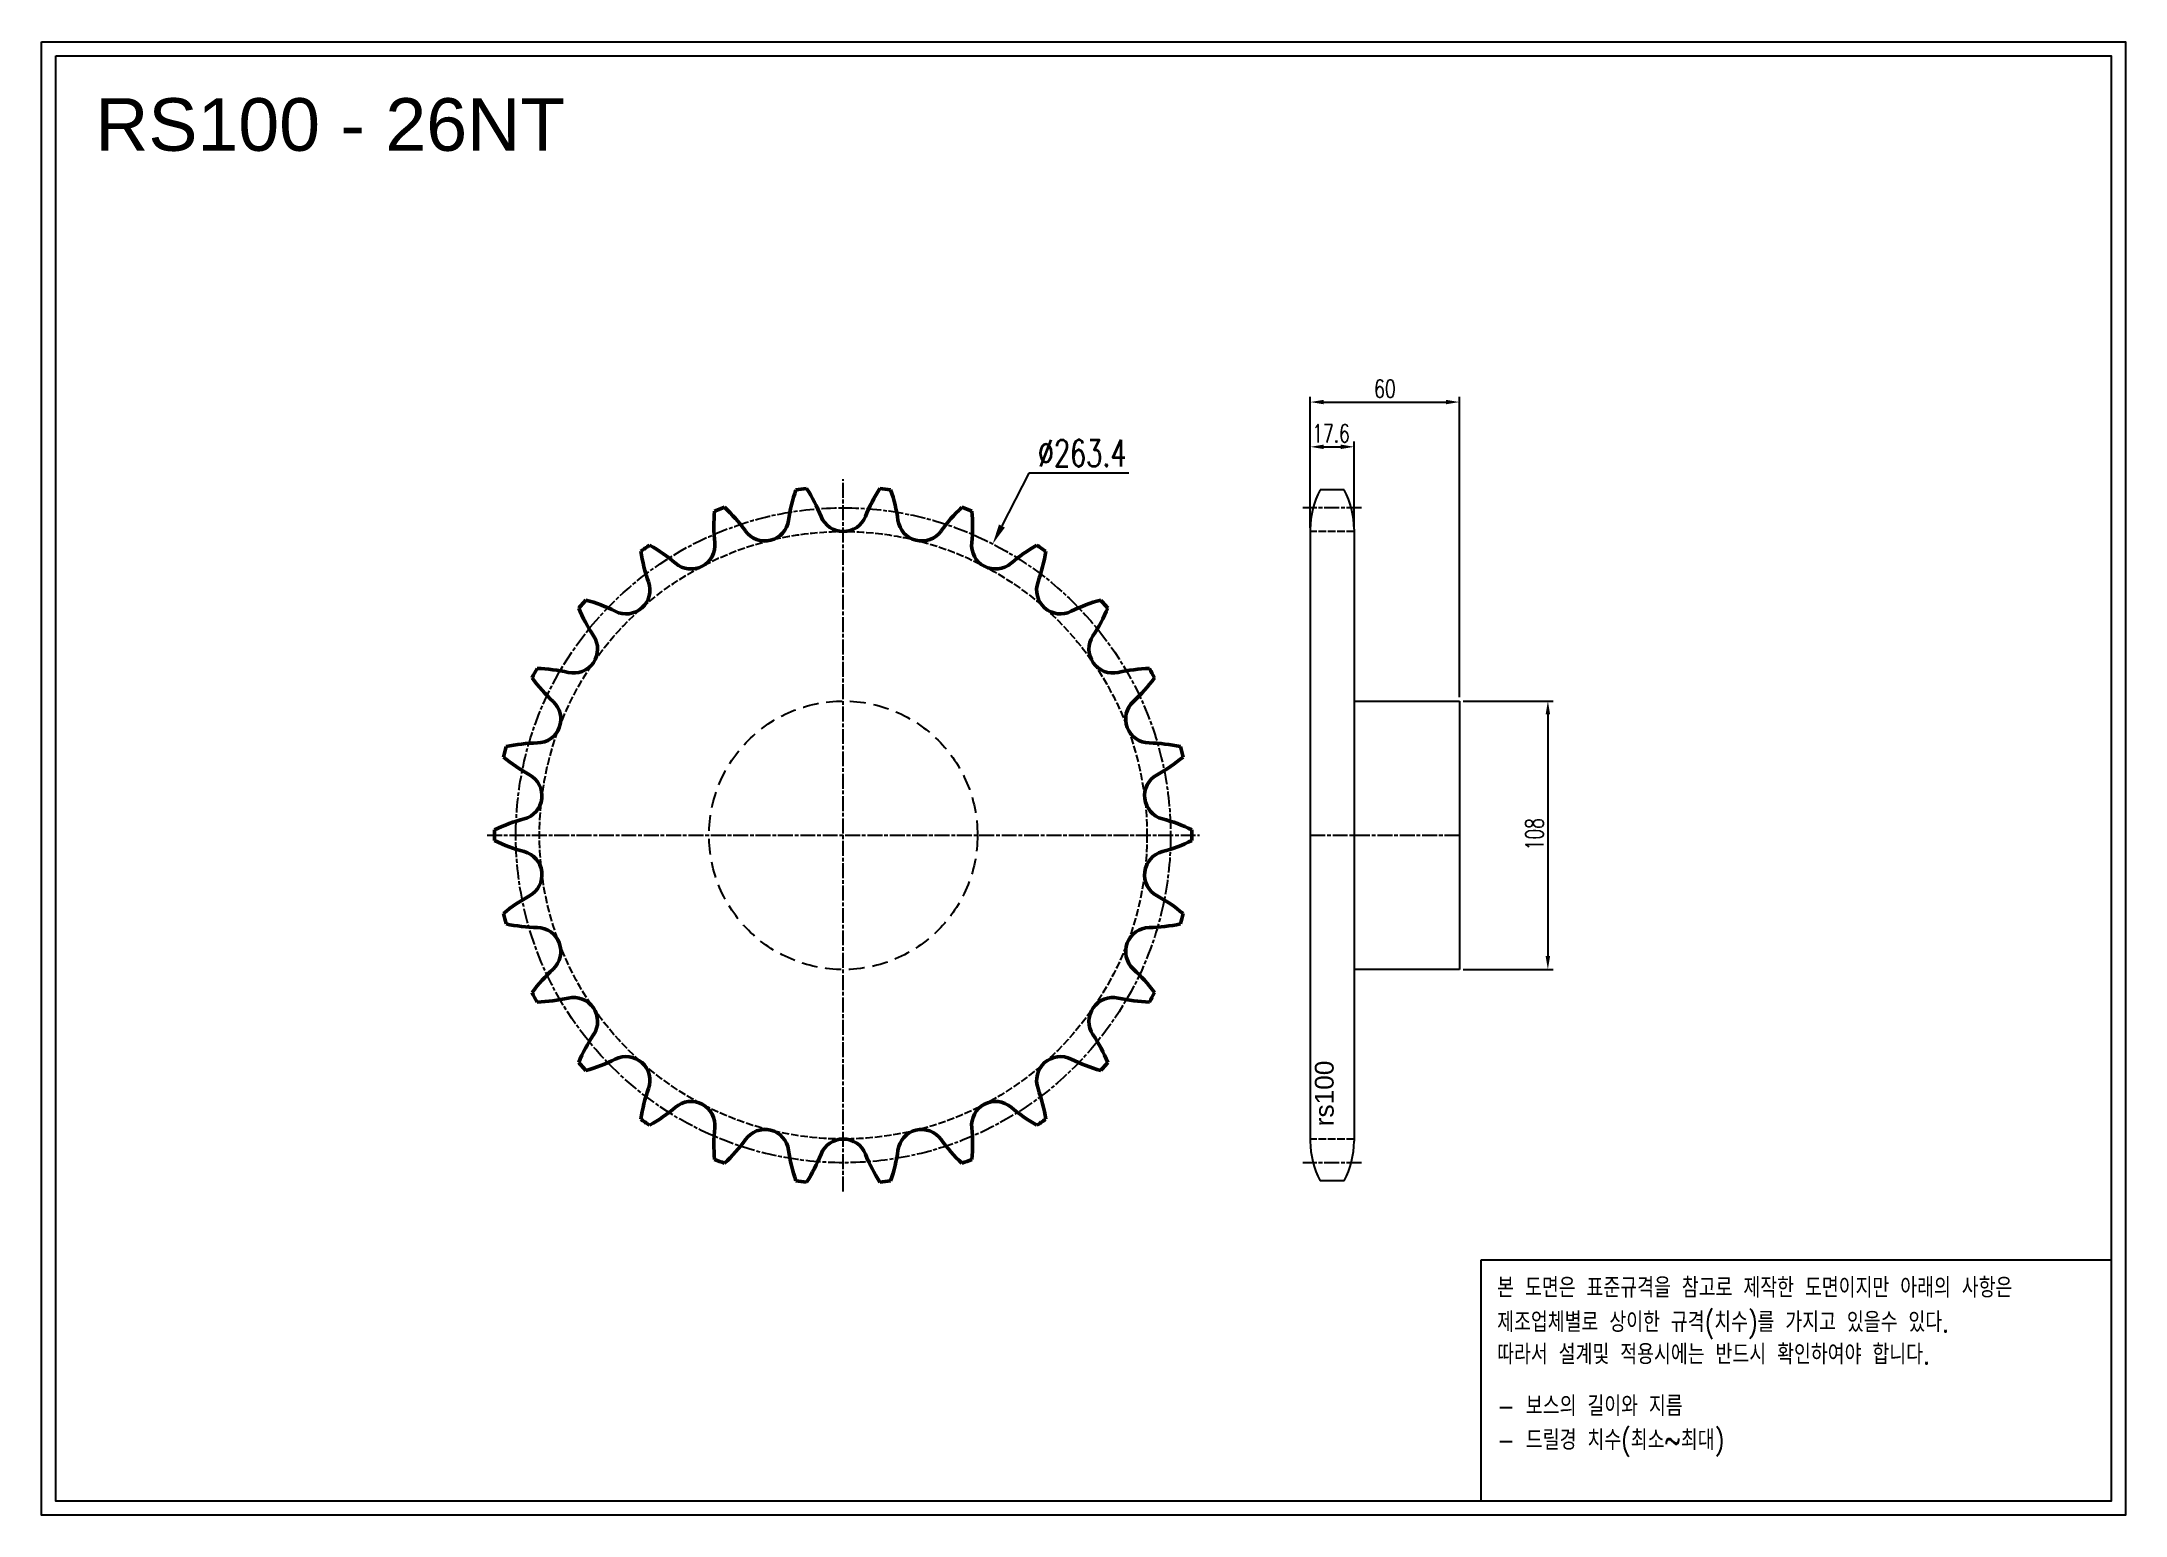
# Model space of a CAD drawing. Header units: millimetres. Extents: x -15541 to -14703, y 16388 to 16981.
import ezdxf

# ---------------------------------------------------------------- set-up
doc = ezdxf.new("R2010")
doc.units = ezdxf.units.MM
for name, pattern in [('AM_ISO02W050', [7.5, 6, -1.5]), ('AM_ISO02W050x2', [3.75, 3, -0.75]), ('AM_ISO08W050', [18, 12, -1.5, 3, -1.5]), ('AM_ISO08W050x2', [9, 6, -0.75, 1.5, -0.75]), ('HIDDEN', [9.525, 6.35, -3.175])]:
    doc.linetypes.add(name, pattern=pattern)
for name, color, linetype, lineweight in [('AM_0N', 7, 'Continuous', 50), ('AM_3N', 6, 'AM_ISO02W050', 25), ('AM_7', 4, 'AM_ISO08W050', 25), ('AM_7N', 4, 'AM_ISO08W050', 25)]:
    doc.layers.add(name, color=color, linetype=linetype, lineweight=lineweight)
doc.layers.add('HL', color=2, linetype='HIDDEN')
doc.layers.add('S-DIM', color=7, linetype='Continuous')
doc.styles.add('HAN', font='ROMANS.shx', dxfattribs={"width": 0.7, "bigfont": 'whgtxt.shx'})
doc.styles.add('HSG', font='SIMPLEX.shx', dxfattribs={"width": 0.7, "bigfont": 'HSG.shx'})
doc.styles.get("Standard").update_dxf_attribs({"font": 'arial.ttf'})
doc.dimstyles.new('APP16', dxfattribs={"dimscale": 3, "dimtxt": 2.4, "dimasz": 1.8, "dimexe": 0.7, "dimexo": 0.5, "dimgap": 0.6, "dimtad": 1, "dimtoh": 1, "dimdec": 1, "dimrnd": 0.01, "dimzin": 9, "dimdsep": 46, "dimtxsty": 'HSG', "dimcen": 0, "dimclrd": 1, "dimclre": 1, "dimclrt": 256, "dimazin": 2, "dimtp": 1, "dimtm": 1, "dimtfac": 0.5, "dimtdec": 1, "dimtofl": 0, "dimtmove": 0, "dimatfit": 3, "dimfxl": 0, "dimtvp": 1, "dimtolj": 2, "dimlwd": -1, "dimlwe": -1, "dimarcsym": 0})
doc.dimstyles.new('APP23', dxfattribs={"dimscale": 4.5, "dimtxt": 2.4, "dimasz": 1.8, "dimexe": 0.7, "dimexo": 0.5, "dimgap": 0.6, "dimtad": 1, "dimtoh": 1, "dimdec": 1, "dimrnd": 0.01, "dimzin": 9, "dimdsep": 46, "dimtxsty": 'HSG', "dimcen": 0, "dimclrd": 1, "dimclre": 1, "dimclrt": 256, "dimazin": 2, "dimtp": 1, "dimtm": 1, "dimtfac": 0.5, "dimtdec": 1, "dimtix": 1, "dimtofl": 0, "dimtmove": 0, "dimatfit": 3, "dimfxl": 0, "dimtvp": 1, "dimtolj": 2, "dimlwd": -1, "dimlwe": -1, "dimarcsym": 0})

# ---------------------------------------------------------------- blocks, each defined once
blk = doc.blocks.new('*D1')
at = {"layer": 'Defpoints', "color": 0, "transparency": 16777216}
for p in [(-14970.92, 16715.83), (-14970.92, 16607.83), (-14935.35, 16607.83)]:
    blk.add_point(p, dxfattribs=at)
at = {"layer": 'S-DIM', "color": 1, "transparency": 16777216}
for p, q in [((-14969.42, 16715.83), (-14933.25, 16715.83)), ((-14935.35, 16710.43), (-14935.35, 16613.23)), ((-14969.42, 16607.83), (-14933.25, 16607.83))]:
    blk.add_line(p, q, dxfattribs=at)
for points in [[(-14936.25, 16710.43), (-14934.45, 16710.43), (-14935.35, 16715.83)], [(-14936.25, 16613.23), (-14934.45, 16613.23), (-14935.35, 16607.83)]]:
    blk.add_solid(points, dxfattribs=at)
at = {"layer": 'S-DIM', "transparency": 16777216, "insert": (-14940.75, 16662.26), "char_height": 7.2, "attachment_point": 5, "rotation": 90, "style": 'HSG'}
blk.add_mtext('\\A2;108', dxfattribs=at)
blk = doc.blocks.new('*D2')
at = {"layer": 'Defpoints', "color": 0, "transparency": 16777216}
for p in [(-15013.32, 16818.07), (-15030.92, 16784.01), (-15013.32, 16784.01)]:
    blk.add_point(p, dxfattribs=at)
at = {"layer": 'S-DIM', "color": 1, "transparency": 16777216}
for p, q in [((-15030.92, 16785.51), (-15030.92, 16820.17)), ((-15025.52, 16818.07), (-15018.72, 16818.07)), ((-15013.32, 16785.51), (-15013.32, 16820.17))]:
    blk.add_line(p, q, dxfattribs=at)
for points in [[(-15025.52, 16818.97), (-15025.52, 16817.17), (-15030.92, 16818.07)], [(-15018.72, 16818.97), (-15018.72, 16817.17), (-15013.32, 16818.07)]]:
    blk.add_solid(points, dxfattribs=at)
at = {"layer": 'S-DIM', "transparency": 16777216, "insert": (-15022.6, 16823.47), "char_height": 7.2, "attachment_point": 5, "style": 'HSG'}
blk.add_mtext('\\A2;17.6', dxfattribs=at)
blk = doc.blocks.new('*D3')
at = {"layer": 'Defpoints', "color": 0, "transparency": 16777216}
for p in [(-14970.92, 16836.07), (-15030.92, 16784.01), (-14970.92, 16715.83)]:
    blk.add_point(p, dxfattribs=at)
at = {"layer": 'S-DIM', "color": 1, "transparency": 16777216}
for p, q in [((-15030.92, 16785.51), (-15030.92, 16838.17)), ((-15025.52, 16836.07), (-14976.32, 16836.07)), ((-14970.92, 16717.33), (-14970.92, 16838.17))]:
    blk.add_line(p, q, dxfattribs=at)
for points in [[(-15025.52, 16836.97), (-15025.52, 16835.17), (-15030.92, 16836.07)], [(-14976.32, 16836.97), (-14976.32, 16835.17), (-14970.92, 16836.07)]]:
    blk.add_solid(points, dxfattribs=at)
at = {"layer": 'S-DIM', "transparency": 16777216, "insert": (-15000.92, 16841.47), "char_height": 7.2, "attachment_point": 5, "style": 'HSG'}
blk.add_mtext('\\A2;60', dxfattribs=at)
blk = doc.blocks.new('*D4')
at = {"layer": 'Defpoints', "color": 0, "transparency": 16777216}
for p in [(-15158.69, 16779.01), (-15278.94, 16544.66)]:
    blk.add_point(p, dxfattribs=at)
at = {"layer": 'S-DIM', "color": 1, "transparency": 16777216}
for p, q in [((-15144.12, 16807.41), (-15154.99, 16786.22)), ((-15103.98, 16807.41), (-15144.12, 16807.41))]:
    blk.add_line(p, q, dxfattribs=at)
blk.add_solid([(-15156.19, 16786.83), (-15153.79, 16785.6), (-15158.69, 16779.01)], dxfattribs=at)
at = {"layer": 'S-DIM', "transparency": 16777216, "insert": (-15122.7, 16815.51), "char_height": 10.8, "attachment_point": 5, "style": 'HSG'}
blk.add_mtext('\\A2;∅263.4', dxfattribs=at)
blk = doc.blocks.new('notice1')
at = {"color": 4}
blk.add_lwpolyline([(-22142.12, 1735.9), (-22053.8, 1735.9), (-22053.8, 1702.07), (-22142.12, 1702.07)], close=True, dxfattribs=at)
at = {"color": 4, "style": 'HAN', "width": 0.8}
for s, p in [('본 도면은 표준규격을 참고로 제작한 도면이지만 아래의 사항은', (-22139.9, 1730.62)), ('제조업체별로 상이한 규격(치수)를 가지고 있을수 있다.', (-22139.9, 1725.78)), ('따라서 설계및 적용시에는 반드시 확인하여야 합니다.', (-22139.9, 1721.28)), ('- 보스의 길이와 지름', (-22139.9, 1714.03)), ('- 드릴경 치수(최소~최대)', (-22139.9, 1709.27))]:
    blk.add_text(s, height=2.7949, dxfattribs=at).set_placement(p)

msp = doc.modelspace()

# ---------------------------------------------------------------- linework, layer by layer
for p, q in [((-15017.3, 16800.78), (-15026.95, 16800.78)), ((-15030.92, 16784.88), (-15030.92, 16538.79)), ((-15013.32, 16784.88), (-15013.32, 16538.79)), ((-15013.32, 16715.83), (-14970.92, 16715.83)), ((-14970.92, 16715.83), (-14970.92, 16607.83)), ((-14970.92, 16607.83), (-15013.32, 16607.83)), ((-15017.3, 16522.89), (-15026.95, 16522.89))]:
    msp.add_line(p, q)
for points in [[(-15541.3, 16981.01), (-14703.04, 16981.01), (-14703.04, 16388.31), (-15541.3, 16388.31)], [(-15535.65, 16975.37), (-14708.69, 16975.37), (-14708.69, 16393.95), (-15535.65, 16393.95)]]:
    msp.add_lwpolyline(points, close=True)
for centre, start, end in [((-14997.12, 16784.88), 151.93881, 180), ((-15047.12, 16784.88), 0, 28.06119), ((-14997.12, 16538.79), 180, 208.06119), ((-15047.12, 16538.79), 331.93881, 0)]:
    msp.add_arc(centre, 33.8, start, end)
at = {"layer": 'AM_0N'}
for centre, radius, start, end in [((-15177.43, 16779.7), 64.01, 160.75135, 172.11538), ((-15218.82, 16661.83), 140.27, 96.04517, 97.80098), ((-15287.21, 16766.37), 64.01, 21.73077, 33.0948), ((-15150.42, 16766.37), 64.01, 146.9052, 158.26923), ((-15218.82, 16661.83), 140.27, 82.19902, 83.95483), ((-15260.21, 16779.7), 64.01, 7.88462, 19.24865), ((-15206.84, 16786.18), 64.01, 174.59751, 185.96154), ((-15218.82, 16661.83), 140.27, 109.89132, 111.64714), ((-15310.24, 16746.97), 64.01, 35.57692, 46.94095), ((-15127.39, 16746.97), 64.01, 133.05905, 144.42308), ((-15218.82, 16661.83), 140.27, 68.35286, 70.10868), ((-15230.8, 16786.18), 64.01, 354.03846, 5.40249), ((-15250.36, 16789.8), 9.62, 215.57692, 352.11538), ((-15218.82, 16793.63), 9.62, 201.73077, 338.26923), ((-15187.28, 16789.8), 9.62, 187.88462, 324.42308), ((-15218.82, 16661.83), 140.27, 123.73748, 125.49329), ((-15236.94, 16785.44), 64.01, 188.44366, 199.80769), ((-15327.96, 16722.61), 64.01, 49.42308, 60.78711), ((-15280.07, 16778.54), 9.62, 229.42308, 5.96154), ((-15157.57, 16778.54), 9.62, 174.03846, 310.57692), ((-15109.67, 16722.61), 64.01, 119.21289, 130.57692), ((-15218.82, 16661.83), 140.27, 54.50671, 56.26252), ((-15200.69, 16785.44), 64.01, 340.19231, 351.55634), ((-15306.22, 16760.49), 9.62, 243.26923, 19.80769), ((-15131.42, 16760.49), 9.62, 160.19231, 296.73077), ((-15218.82, 16661.83), 140.27, 137.58363, 139.33945), ((-15266, 16777.51), 64.01, 202.28981, 213.65385), ((-15339.33, 16694.73), 64.01, 63.26923, 74.63326), ((-15098.3, 16694.73), 64.01, 105.36674, 116.73077), ((-15171.64, 16777.51), 64.01, 326.34615, 337.71019), ((-15218.82, 16661.83), 140.27, 40.66055, 42.41637), ((-15327.28, 16736.7), 9.62, 257.11538, 33.65385), ((-15110.35, 16736.7), 9.62, 146.34615, 282.88462), ((-15218.82, 16661.83), 140.27, 151.42978, 153.1856), ((-15292.31, 16762.86), 64.01, 216.13597, 227.5), ((-15343.7, 16664.93), 64.01, 77.11538, 88.47942), ((-15093.93, 16664.93), 64.01, 91.52058, 102.88462), ((-15145.33, 16762.86), 64.01, 312.5, 323.86403), ((-15218.82, 16661.83), 140.27, 26.8144, 28.57022), ((-15342.05, 16708.57), 9.62, 270.96154, 47.5), ((-15095.58, 16708.57), 9.62, 132.5, 269.03846), ((-15340.81, 16634.95), 64.01, 90.96154, 102.32557), ((-15096.82, 16634.95), 64.01, 77.67443, 89.03846), ((-15218.82, 16661.83), 140.27, 165.27594, 167.03175), ((-15314.35, 16742.33), 64.01, 229.98212, 241.34615), ((-15123.29, 16742.33), 64.01, 298.65385, 310.01788), ((-15218.82, 16661.83), 140.27, 12.96825, 14.72406), ((-15349.65, 16677.72), 9.62, 284.80769, 61.34615), ((-15087.98, 16677.72), 9.62, 118.65385, 255.19231), ((-15330.84, 16606.54), 64.01, 104.80769, 116.17172), ((-15106.8, 16606.54), 64.01, 63.82828, 75.19231), ((-15218.82, 16661.83), 140.27, 179.12209, 180.87791), ((-15330.84, 16717.13), 64.01, 243.82828, 255.19231), ((-15106.8, 16717.13), 64.01, 284.80769, 296.17172), ((-15218.82, 16661.83), 140.27, 359.12209, 0.87791), ((-15349.65, 16645.95), 9.62, 298.65385, 75.19231), ((-15087.98, 16645.95), 9.62, 104.80769, 241.34615), ((-15314.35, 16581.34), 64.01, 118.65385, 130.01788), ((-15123.29, 16581.34), 64.01, 49.98212, 61.34615), ((-15218.82, 16661.83), 140.27, 192.96825, 194.72406), ((-15340.81, 16688.72), 64.01, 257.67443, 269.03846), ((-15342.05, 16615.1), 9.62, 312.5, 89.03846), ((-15095.58, 16615.1), 9.62, 90.96154, 227.5), ((-15096.82, 16688.72), 64.01, 270.96154, 282.32557), ((-15218.82, 16661.83), 140.27, 345.27594, 347.03175), ((-15292.31, 16560.81), 64.01, 132.5, 143.86403), ((-15145.33, 16560.81), 64.01, 36.13597, 47.5), ((-15218.82, 16661.83), 140.27, 206.8144, 208.57022), ((-15218.82, 16661.83), 140.27, 331.42978, 333.1856), ((-15343.7, 16658.74), 64.01, 271.52058, 282.88462), ((-15327.28, 16586.96), 9.62, 326.34615, 102.88462), ((-15110.35, 16586.96), 9.62, 77.11538, 213.65385), ((-15093.93, 16658.74), 64.01, 257.11538, 268.47942), ((-15266, 16546.16), 64.01, 146.34615, 157.71019), ((-15171.64, 16546.16), 64.01, 22.28981, 33.65385), ((-15306.22, 16563.18), 9.62, 340.19231, 116.73077), ((-15131.42, 16563.18), 9.62, 63.26923, 199.80769), ((-15218.82, 16661.83), 140.27, 220.66055, 222.41637), ((-15339.33, 16628.94), 64.01, 285.36674, 296.73077), ((-15098.3, 16628.94), 64.01, 243.26923, 254.63326), ((-15218.82, 16661.83), 140.27, 317.58363, 319.33945), ((-15236.94, 16538.23), 64.01, 160.19231, 171.55634), ((-15200.69, 16538.23), 64.01, 8.44366, 19.80769), ((-15218.82, 16661.83), 140.27, 234.50671, 236.26252), ((-15327.96, 16601.06), 64.01, 299.21289, 310.57692), ((-15280.07, 16545.13), 9.62, 354.03846, 130.57692), ((-15157.57, 16545.13), 9.62, 49.42308, 185.96154), ((-15109.67, 16601.06), 64.01, 229.42308, 240.78711), ((-15218.82, 16661.83), 140.27, 303.73748, 305.49329), ((-15206.84, 16537.49), 64.01, 174.03846, 185.40249), ((-15310.24, 16576.7), 64.01, 313.05905, 324.42308), ((-15250.36, 16533.87), 9.62, 7.88462, 144.42308), ((-15218.82, 16530.04), 9.62, 21.73077, 158.26923), ((-15187.28, 16533.87), 9.62, 35.57692, 172.11538), ((-15127.39, 16576.7), 64.01, 215.57692, 226.94095), ((-15230.8, 16537.49), 64.01, 354.59751, 5.96154), ((-15218.82, 16661.83), 140.27, 248.35286, 250.10868), ((-15177.43, 16543.97), 64.01, 187.88462, 199.24865), ((-15287.21, 16557.3), 64.01, 326.9052, 338.26923), ((-15150.42, 16557.3), 64.01, 201.73077, 213.0948), ((-15260.21, 16543.97), 64.01, 340.75135, 352.11538), ((-15218.82, 16661.83), 140.27, 289.89132, 291.64714), ((-15218.82, 16661.83), 140.27, 262.19902, 263.95483), ((-15218.82, 16661.83), 140.27, 276.04517, 277.80098)]:
    msp.add_arc(centre, radius, start, end, dxfattribs=at)
at = {"layer": 'AM_3N', "linetype": 'AM_ISO02W050x2'}
for p, q in [((-15013.32, 16784.01), (-15030.92, 16784.01)), ((-15013.32, 16539.66), (-15030.92, 16539.66))]:
    msp.add_line(p, q, dxfattribs=at)
msp.add_circle((-15218.82, 16661.83), 122.18, dxfattribs=at)
at = {"layer": 'AM_7', "linetype": 'AM_ISO08W050x2'}
for p, q in [((-15010.32, 16793.54), (-15033.92, 16793.54)), ((-15030.92, 16661.83), (-14970.92, 16661.83)), ((-15010.32, 16530.13), (-15033.92, 16530.13))]:
    msp.add_line(p, q, dxfattribs=at)
msp.add_circle((-15218.82, 16661.83), 131.7, dxfattribs=at)
at = {"layer": 'AM_7N', "linetype": 'AM_ISO08W050x2'}
for p, q in [((-15218.82, 16518.57), (-15218.82, 16805.1)), ((-15362.08, 16661.83), (-15075.55, 16661.83))]:
    msp.add_line(p, q, dxfattribs=at)
at = {"layer": 'HL'}
msp.add_circle((-15218.82, 16661.83), 54, dxfattribs=at)

# ---------------------------------------------------------------- block references
at = {"xscale": 2.869411184639999, "yscale": 2.869411184639999, "zscale": 2.869411184639999}
msp.add_blockref('notice1', (48572.72, 11510.02), dxfattribs=at)

# ---------------------------------------------------------------- texts
msp.add_text('RS100 - 26NT', height=21.168).set_placement((-15519.71, 16937.12))
at = {"insert": (-15029.1, 16544.78), "char_height": 7.56, "width": 32.5046, "attachment_point": 1, "rotation": 90}
msp.add_mtext('rs100', dxfattribs=at)

# ---------------------------------------------------------------- dimensions: what is measured, and where the dimension line sits
at = {"layer": 'S-DIM'}
dim = msp.add_linear_dim(base=(-14970.92, 16836.07), p1=(-15030.92, 16784.01), p2=(-14970.92, 16715.83), dimstyle='APP16', dxfattribs=at)
dim.commit()
dim.dimension.update_dxf_attribs({"geometry": '*D3', "text_midpoint": (-15000.92, 16841.47)})
dim = msp.add_linear_dim(base=(-15013.32, 16818.07), p1=(-15030.92, 16784.01), p2=(-15013.32, 16784.01), dimstyle='APP16', dxfattribs=at)
dim.commit()
dim.dimension.update_dxf_attribs({"geometry": '*D2', "text_midpoint": (-15022.6, 16818.07), "dimtype": 128})
dim = msp.add_diameter_dim_2p(p1=(-15278.94, 16544.66), p2=(-15158.69, 16779.01), dimstyle='APP23', dxfattribs=at)
dim.commit()
dim.dimension.update_dxf_attribs({"geometry": '*D4', "text_midpoint": (-15122.7, 16807.41), "dimtype": 131})
dim = msp.add_linear_dim(base=(-14935.35, 16607.83), p1=(-14970.92, 16715.83), p2=(-14970.92, 16607.83), angle=90, dimstyle='APP16', dxfattribs=at)
dim.commit()
dim.dimension.update_dxf_attribs({"geometry": '*D1', "text_midpoint": (-14935.35, 16662.26), "dimtype": 128})

doc.saveas('drawing.dxf')
